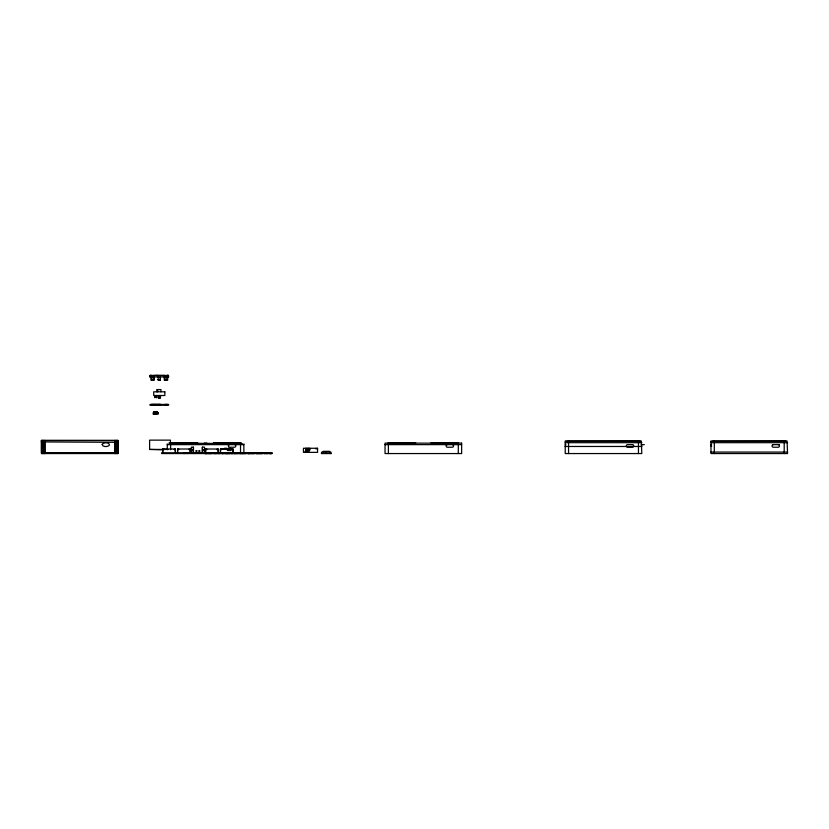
<?xml version="1.0" encoding="UTF-8"?>
<svg xmlns="http://www.w3.org/2000/svg" width="829" height="829" viewBox="0 0 829 829"><rect width="100%" height="100%" fill="white"/><g stroke="black" fill="none" stroke-linecap="round" stroke-linejoin="round"><path stroke-width="1.24" d="M118.05 451.328L118.05 452.81L118.07 440.479L41.46 440.458L41.481 453.556L118.07 453.556L117.977 440.458L41.45 440.458L41.45 441.94L118.05 442.313M157.251 375.589L157.924 375.444L157.355 375.589M158.204 379.713L160.318 379.817L158.204 379.682L160.339 379.775L160.36 376.936L160.36 379.682L158.204 379.682L158.204 376.936M175.354 449.007L175.354 452.8L175.354 449.007L162.722 449.007L162.722 452.8L162.722 449.007M190.224 449.007L190.224 452.8L190.224 449.007L177.582 449.007L177.582 452.8L177.582 449.007M193.437 450.582L192.328 450.582L192.328 449.691L193.437 449.691M193.437 447.142L193.437 452.81L193.437 447.152L191.333 447.152L191.333 452.81L191.333 451.318M202.369 447.142L202.369 452.81L202.369 450.582L203.478 450.582L203.478 449.691L202.369 449.691L202.369 447.142L204.504 447.142L204.504 452.81M218.255 449.017L218.255 452.8L218.255 449.017L205.613 449.017L205.478 453.556M233.125 449.007L233.125 452.8L233.125 449.007L220.483 449.007L220.338 453.556M234.234 453.556L234.234 452.81L234.275 453.556M158.339 379.889L160.142 379.91M565.212 442.686L641.801 442.686M566.694 441.194L640.309 441.194M641.77 444.551L641.107 444.696L644.34 444.634M641.801 446.002L641.107 446.178M710.961 442.686L787.55 442.686M712.443 441.194L786.058 441.194M158.266 379.837L160.329 379.796M168.505 376.936L150.039 376.936L149.997 375.444L168.505 375.444L168.525 376.936L168.38 375.444M153.883 411.847L157.469 411.847L157.51 412.738M170.297 442.779L183.675 442.779M184.204 442.779L197.582 442.779M213.561 442.779L226.939 442.779M227.457 442.779L240.845 442.779M388.065 442.779L401.454 442.779M402.345 442.779L415.723 442.779M430.956 442.779L444.334 442.779M445.225 442.779L458.613 442.779M169.945 443.142L197.851 443.142M204.255 443.142L206.867 443.142M213.271 443.142L241.177 443.142M242.379 443.588L168.774 443.142M167.271 444.634L243.861 444.634M385.039 444.634L461.639 444.634M772.825 444.634L779.208 444.634M565.212 446.479L641.801 446.479M224.472 448.271L226.7 448.271M228.193 448.271L230.421 448.271M222.7 449.121L232.182 449.121M170.432 443.619L170.432 440.137L149.614 440.137L149.614 449.432L167.986 449.432M162.536 449.805L149.614 449.432M308.378 449.909L310.015 449.909M227.312 450.499L231.146 450.499M308.253 450.717L305.538 450.717L305.538 452.095L308.253 452.095M323.289 451.328L329.787 451.328M710.961 452.064L787.55 452.064M41.481 452.727L118.07 452.727M118.07 452.831L41.45 452.81L41.46 440.458M321.372 453.556L331.154 453.556M158.391 379.9L160.173 379.9M306.264 452.354L304.554 452.354L305.673 452.354L305.725 448.271M158.215 379.755L160.36 379.713M711.655 444.696L710.992 444.551M711.655 446.178L710.961 446.002M565.906 444.696L565.326 444.593M565.906 446.178L565.212 446.002M156.878 375.444L156.329 375.444M220.483 449.007L220.493 452.8M205.613 449.017L205.623 452.8M784.203 440.904L784.203 453.556M714.308 440.904L714.308 453.556M638.454 440.904L638.454 453.556M568.559 440.904L568.559 453.556M458.292 442.686L458.292 453.556M388.386 443.142L388.386 453.556M331.009 453.556L331.009 452.178L321.528 452.178L321.528 453.556M329.818 452.178L329.818 453.556M326.274 452.178L326.284 453.556M322.719 452.178L322.719 453.556M316.087 448.271L316.087 449.163M310.015 448.271L310.015 449.163M308.916 448.271L308.916 452.354M308.378 448.271L308.378 452.354M307.466 450.717L307.466 452.095M307.29 448.271L307.29 452.354M306.264 448.271L306.264 449.163M271.757 452.893L271.757 453.556M271.57 452.893L271.57 453.556M271.301 452.893L271.301 453.556M270.938 452.893L271.01 453.556M270.575 452.893L270.575 453.556M270.399 452.893L270.472 453.556M270.275 452.893L270.275 453.556M270.213 452.893L270.223 453.556M270.036 452.893L270.047 453.556M269.777 452.893L269.746 453.556M269.456 452.893L269.456 453.556M269.156 452.893L269.156 453.556M267.456 452.893L267.435 453.556M267.27 452.893L267.27 453.556M266.959 453.556L267 452.893L266.803 453.556M266.669 452.893L266.669 453.556M266.472 453.556L266.472 452.893L266.378 453.556M265.353 452.893L265.353 453.556M264.948 452.893L264.948 453.556M264.71 452.893L264.71 453.556M264.648 452.893L264.648 453.556M264.389 452.893L264.461 453.556M263.125 452.893L263.125 453.556M262.296 452.893L262.368 453.556M261.933 452.893L261.86 453.556M261.632 452.893L261.695 453.556M261.539 452.893L261.539 453.556M261.311 452.893L261.311 453.556M261.042 452.893L260.98 453.556M260.648 452.893L260.648 453.556M260.513 452.893L260.513 453.556M260.347 452.893L260.347 453.556M260.047 452.893L260.047 453.556M259.757 452.893L259.715 453.556M259.55 452.893L259.55 453.556M259.259 452.893L259.259 453.556M258.752 452.893L258.752 453.556M258.493 452.893L258.493 453.556M258.461 452.893L258.461 453.556M258.161 452.893L258.161 453.556M257.601 452.893L257.539 453.556M257.342 452.893L257.404 453.556M257.239 452.893L257.135 453.556M257.073 452.893L256.938 453.556M256.607 452.893L256.607 453.556M256.337 452.893L256.337 453.556M256.109 452.893L256.109 453.556M255.746 452.893L255.746 453.556M254.524 452.893L254.524 453.556M253.902 452.893L253.964 453.556M253.695 452.893L253.695 453.556M253.56 452.893L253.601 453.556M253.291 452.893L253.135 453.556M253.032 452.893L253.032 453.556M252.804 452.893L252.804 453.556M252.658 452.893L252.731 453.556M251.747 452.893L251.747 453.556M251.28 452.893L251.311 453.556M250.721 452.893L250.783 453.556M250.285 452.893L250.285 453.556M249.954 452.893L249.954 453.556M249.56 452.893L249.56 453.556M249.456 452.893L249.456 453.556M249.26 452.893L249.291 453.556M249.063 452.893L249.032 453.556M248.866 452.893L248.866 453.556M248.7 452.893L248.7 453.556M248.627 452.893L248.627 453.556M248.368 452.893L248.368 453.556M248.203 452.893L248.172 453.556M247.912 452.893L247.912 453.556M247.705 452.893L247.705 453.556M246.12 452.893L246.109 453.556M245.819 452.893L245.809 453.556M245.56 452.893L245.55 453.556M245.415 452.893L245.415 453.556M245.125 452.893L245.125 453.556M244.493 452.893L244.493 453.556M244.431 453.556L244.327 452.893L244.296 453.556M243.861 443.888L243.871 453.556M243.135 452.893L243.135 453.556L242.98 452.893M242.876 452.893L242.876 453.556M242.71 452.893L242.679 453.556M242.514 452.893L242.441 453.556M242.41 452.893L242.41 453.556M242.244 452.893L242.244 453.556M242.047 452.893L242.047 453.556M241.622 452.893L241.622 453.556M241.384 452.893L241.457 453.556M241.063 452.893L241.063 453.556M240.959 452.893L240.918 453.556M240.721 452.893L240.762 453.556M240.586 452.893L240.69 453.556M240.524 442.686L240.524 453.556M240.099 452.893L240.161 453.556M239.923 452.893L239.985 453.556M239.664 452.893L239.664 453.556L239.529 452.893M239.26 452.893L239.301 453.556M238.866 452.893L238.866 453.556M238.7 453.556L238.7 452.893L246.379 452.893L246.348 453.556L161.603 453.556L161.603 452.81L237.882 452.893L237.882 453.556M237.374 452.893L237.374 453.556M236.648 452.893L236.648 453.556M236.452 452.893L236.493 453.556M235.985 452.893L235.996 453.556M235.695 452.893L235.799 453.556M235.55 452.893L235.623 453.556M235.467 452.893L235.467 453.556M235.291 452.893L235.291 453.556M235.063 452.893L235.032 453.556L234.928 452.893M234.731 452.893L234.7 453.556M234.4 452.893L234.4 453.556M233.871 452.893L233.933 453.556M233.477 452.893L233.477 453.556L233.343 452.893M232.887 452.893L232.783 453.556M232.607 452.893L232.648 453.556M232.379 452.893L232.379 453.556M232.089 449.007L232.089 449.753M232.182 452.893L232.182 453.556M231.851 452.893L231.851 453.556M231.426 452.893L231.426 453.556M231.322 452.893L231.322 453.556M231.125 452.893L231.094 453.556M230.928 452.893L230.928 453.556M230.721 452.893L230.835 453.556M230.327 452.893L230.265 453.556M229.509 452.893L229.467 453.556M229.405 452.893L229.405 453.556M229.167 452.893L229.167 453.556M229.011 452.893L229.011 453.556M228.908 452.893L228.908 453.556M228.472 452.893L228.472 453.556M228.317 452.893L228.286 453.556M228.244 452.893L228.141 453.556M227.913 453.556L227.913 452.893L227.747 453.556M227.592 452.893L227.612 453.556M227.415 452.893L227.415 453.556M227.281 452.893L227.26 453.556M226.959 452.893L226.918 453.556M226.783 452.893L226.825 453.556M226.555 452.893L226.659 453.556M226.462 452.893L226.462 453.556M226.224 452.893L226.224 453.556M226.058 452.893L226.058 453.556M225.934 452.893L225.965 453.556M225.83 452.893L225.664 453.556L225.54 452.893M225.426 452.893L225.364 453.556M225.27 452.893L224.897 453.556M224.7 452.893L224.773 453.556M224.048 452.893L224.048 453.556M223.654 452.893L223.612 453.556M223.384 452.893L223.384 453.556M222.659 452.893L222.649 453.556M222.452 452.893L222.493 453.556M222.255 452.893L222.317 453.556M222.058 452.893L222.131 453.556M221.82 452.893L221.82 453.556M221.53 449.007L221.53 449.753M221.664 452.893L221.685 453.556M219.84 452.893L219.799 453.556M219.747 452.893L219.644 453.556M219.54 452.893L219.54 453.556M218.918 452.893L218.918 453.556M218.483 452.893L218.483 453.556M218.151 452.893L218.151 453.556M218.017 452.893L218.017 453.556M217.861 452.893L217.861 453.556M217.219 449.017L217.219 449.753M216.037 452.893L216.037 453.556M215.872 452.893L215.83 453.556M214.701 452.893L214.701 453.556M214.483 453.556L214.535 452.893L214.421 453.556M214.151 452.893L214.151 453.556M213.955 452.893L213.955 453.556M213.685 452.893L213.685 453.556M212.037 452.893L212.027 453.556M211.571 452.893L211.602 453.556M211.395 452.893L211.395 453.556M211.136 452.893L211.136 453.556M210.97 452.893L210.97 453.556M210.701 452.893L210.701 453.556M210.317 452.893L210.348 453.556M210.017 452.893L210.017 453.556M209.82 452.893L209.82 453.556M209.519 453.556L209.509 452.893L209.416 453.556M208.846 452.893L208.784 453.556M208.556 452.893L208.452 453.556L208.359 452.893M208.141 452.893L208.058 453.556M207.758 452.893L207.758 453.556M207.654 452.893L207.685 453.556M207.229 452.893L207.26 453.556M206.825 452.893L206.825 453.556M206.659 449.017L206.659 449.753M206.535 452.893L206.535 453.556M206.4 453.556L206.4 452.893L206.234 453.556M206.141 452.893L205.996 453.556M205.913 452.893L205.81 453.556M205.799 452.893L205.737 453.556M205.043 452.893L205.043 453.556M199.727 452.81L199.727 450.582L198.836 450.582L198.981 452.81M196.753 452.81L196.898 450.582L196.007 450.582L196.007 452.81M195.768 452.893L195.768 453.556M193.882 452.893L193.882 453.556M192.328 449.691L192.328 450.582M189.188 449.007L189.188 449.753M187.696 452.893L187.696 453.556M187.053 452.893L187.053 453.556M184.981 452.893L184.971 453.556M184.183 452.893L184.173 453.556M183.447 452.893L183.447 453.556M178.629 449.007L178.629 449.753M174.318 449.007L174.318 449.753M170.619 443.888L170.619 449.732M168.308 375.444L168.308 376.936M168.142 375.444L167.997 376.936L167.945 375.444M167.717 375.444L167.665 380.128L164.235 380.128L164.235 376.936M167.541 375.444L167.603 376.936M167.417 375.444L167.344 376.936M167.313 404.448L167.406 405.184M167.22 375.444L167.157 376.936L167.085 375.444M167.271 404.448L167.168 405.184M167.271 443.888L167.271 449.732M167.064 404.448L166.722 405.184M166.805 376.936L166.805 380.128M166.525 404.448L166.525 405.184M166.391 404.448L166.432 405.184M166.214 404.448L166.256 405.184M166.028 405.184L165.945 404.448L165.79 405.184M165.717 404.448L165.645 405.184M165.406 404.448L165.499 405.184M165.24 404.448L165.375 405.184M165.085 376.936L165.085 380.128M165.064 404.448L165.064 405.184M164.857 375.444L153.583 375.444M163.759 449.007L163.759 449.753M160.95 391.806L160.95 389.568L156.764 389.568L156.764 391.806M160.577 404.448L160.619 405.184M160.401 395.516L160.525 397.754L158.111 397.754L158.349 395.516M160.515 404.448L160.411 405.184M160.246 395.516L160.287 397.754M160.225 404.448L160.266 405.184M160.09 395.516L160.049 397.754M160.142 404.448L160.049 405.184M159.945 397.754L159.873 395.516L159.831 397.754M159.873 404.448L160.007 405.184M159.759 404.448L159.852 405.184M159.593 395.516L159.686 397.754M159.593 404.448L159.624 405.184M159.365 395.516L159.427 397.754M159.406 404.448L159.396 405.184M159.22 395.516L159.251 397.754L159.023 395.516M159.282 404.448L159.251 405.184M159.085 404.448L159.054 405.184M158.826 395.516L158.899 397.754M158.971 404.448L158.826 405.184L158.691 404.448M158.557 404.448L158.608 405.184M158.422 404.448L158.38 405.184M158.256 404.448L158.152 405.184M158.09 404.448L157.987 405.184M157.966 404.448L157.945 405.184M157.624 404.448L157.634 405.184M157.614 389.568L157.614 391.806M157.51 404.448L157.51 405.184M157.334 404.448L157.334 405.184M157.344 411.847L157.313 412.738M157.22 405.184L157.137 404.448L157.002 405.184M157.209 411.847L157.178 412.738L157.013 411.847M156.909 404.448L156.868 405.184M156.836 411.847L156.93 412.738M156.608 395.516L156.608 397.754L156.308 395.516M156.608 404.448L156.66 405.184M156.65 411.847L156.64 414.106M156.453 404.448L156.453 405.184M156.505 411.847L156.453 412.738M156.298 404.448L156.349 405.184M156.308 411.847L156.412 412.738M156.204 405.184L156.153 404.448L155.925 405.184M156.163 411.847L156.08 412.738M155.945 411.847L155.956 412.738M155.769 404.448L155.779 405.184M155.831 411.847L155.862 414.106M155.655 404.448L155.614 405.184M155.614 411.847L155.603 412.738M155.396 404.448L155.427 405.184M155.448 411.847L155.427 412.738M155.355 404.448L155.355 405.184M155.355 411.847L155.23 412.738L155.137 411.847M155.044 395.516L155.044 397.754L154.743 395.516M155.054 404.448L155.106 405.184M154.95 404.448L154.899 405.184M154.899 411.847L154.94 412.738M154.847 404.448L154.691 405.184M154.754 411.847L154.702 412.738M154.536 404.448L154.588 405.184L154.349 404.448M154.65 411.847L154.515 412.738M154.422 411.847L154.422 412.738M154.329 376.936L154.329 380.128L150.899 380.128L150.961 375.444M154.298 404.448L154.215 405.184M154.298 411.847L154.256 412.738M154.018 404.448L154.018 405.184M154.039 412.738L154.039 411.847L153.925 414.106M153.862 404.448L153.842 405.184M153.707 404.448L153.738 405.184M153.779 411.847L153.821 412.738M153.479 376.936L153.479 380.128M153.51 404.448L153.5 405.184L153.365 404.448M153.251 404.448L153.189 405.184M153.096 404.448L152.992 405.184M152.847 404.448L152.888 405.184M152.733 405.184L152.619 404.448L152.567 405.184M152.277 404.448L152.349 405.184M152.215 404.448L152.235 405.184M152.018 404.448L152.07 405.184M151.759 376.936L151.759 380.128M151.811 404.448L151.769 405.184M151.728 404.448L151.728 405.184M151.479 375.444L151.406 376.936M151.344 375.444L151.282 376.936M151.22 375.444L151.085 376.936M151.137 404.448L151.199 405.184M150.733 375.444L150.785 376.936M150.567 375.444L150.619 376.936M150.422 376.936L150.422 375.444L150.225 376.936M150.153 375.444L150.08 376.936M117.78 440.458L117.791 453.556M117.48 440.458L117.49 453.556M116.972 440.458L116.982 453.556M116.215 440.458L116.236 453.556M115.625 440.458L115.635 453.556M115.148 440.458L115.158 453.556M114.661 440.458L114.723 453.556M44.331 440.458L44.351 453.556M43.595 440.458L43.616 453.556M43.149 440.458L43.17 453.556M42.631 440.458L42.642 453.556M42.02 440.458L42.03 453.556M41.709 440.458L41.668 453.556M778.182 444.634A1.306 1.306 0 0 1 779.488 445.929A1.306 1.306 0 0 1 778.182 447.235L773.353 447.235A1.306 1.306 0 0 1 772.048 445.929A1.306 1.306 0 0 1 773.353 444.634M452.261 444.634A1.306 1.306 0 0 1 453.567 445.929A1.306 1.306 0 0 1 452.261 447.235L447.432 447.235A1.306 1.306 0 0 1 446.126 445.929A1.306 1.306 0 0 1 447.432 444.634M234.493 444.634A1.306 1.306 0 0 1 235.799 445.929A1.306 1.306 0 0 1 234.493 447.235L229.664 447.235A1.306 1.306 0 0 1 228.358 445.929A1.306 1.306 0 0 1 229.664 444.634M102.174 444.334C102.236 447.318 108.247 447.08 109.521 445.007C109.459 442.023 103.449 442.261 102.174 444.334M565.243 441.163L565.212 453.556L641.801 453.556L641.356 441.049L565.326 441.121M710.992 441.163L710.961 453.556L787.55 453.556L787.104 441.049L710.992 441.163M164.857 391.806L153.707 391.806L153.707 395.516L164.857 395.516L164.857 391.806M168.577 404.448L149.987 404.448L149.987 405.184L168.577 405.184L168.577 404.448M158.204 412.738L153.147 412.738L153.147 414.106L158.204 414.106L158.204 412.738M461.639 443.142L385.039 443.142L385.039 453.556L461.639 453.556L461.639 443.142M632.434 444.634L627.605 444.634A1.306 1.306 0 0 0 626.299 445.929A1.306 1.306 0 0 0 627.605 447.235L632.434 447.235A1.306 1.306 0 0 0 633.739 445.929A1.306 1.306 0 0 0 632.434 444.634M317.569 448.271L303.445 448.271L303.445 452.354L317.569 452.354L317.569 448.271M254.824 452.893L247.446 452.893L247.446 453.556L254.824 453.556L254.824 452.893M263.228 452.893L255.612 452.893L255.612 453.556L263.228 453.556L263.166 452.893M271.86 452.893L264.047 452.893L264.047 453.556L271.86 453.556L271.86 452.893M257.798 453.556L257.798 452.893L257.767 453.556M252.109 453.556L252.109 452.893L252.006 453.556M251.083 453.556L251.083 452.893L250.98 453.556M243.695 453.556L243.695 452.893L243.602 453.556M237.612 453.556L237.612 452.893L237.508 453.556M222.918 453.556L222.918 452.893L222.887 453.556M216.369 453.556L216.369 452.893L216.296 453.556M215.727 453.556L215.727 452.893L215.602 453.556M209.126 453.556L209.126 452.893L209.074 453.556M205.343 453.556L205.343 452.893L205.25 453.556M158.66 397.754L158.691 395.516L158.64 397.754M151.448 405.184L151.417 404.448L151.396 405.184M44.859 453.556L44.859 440.458L44.828 453.556"/></g></svg>
